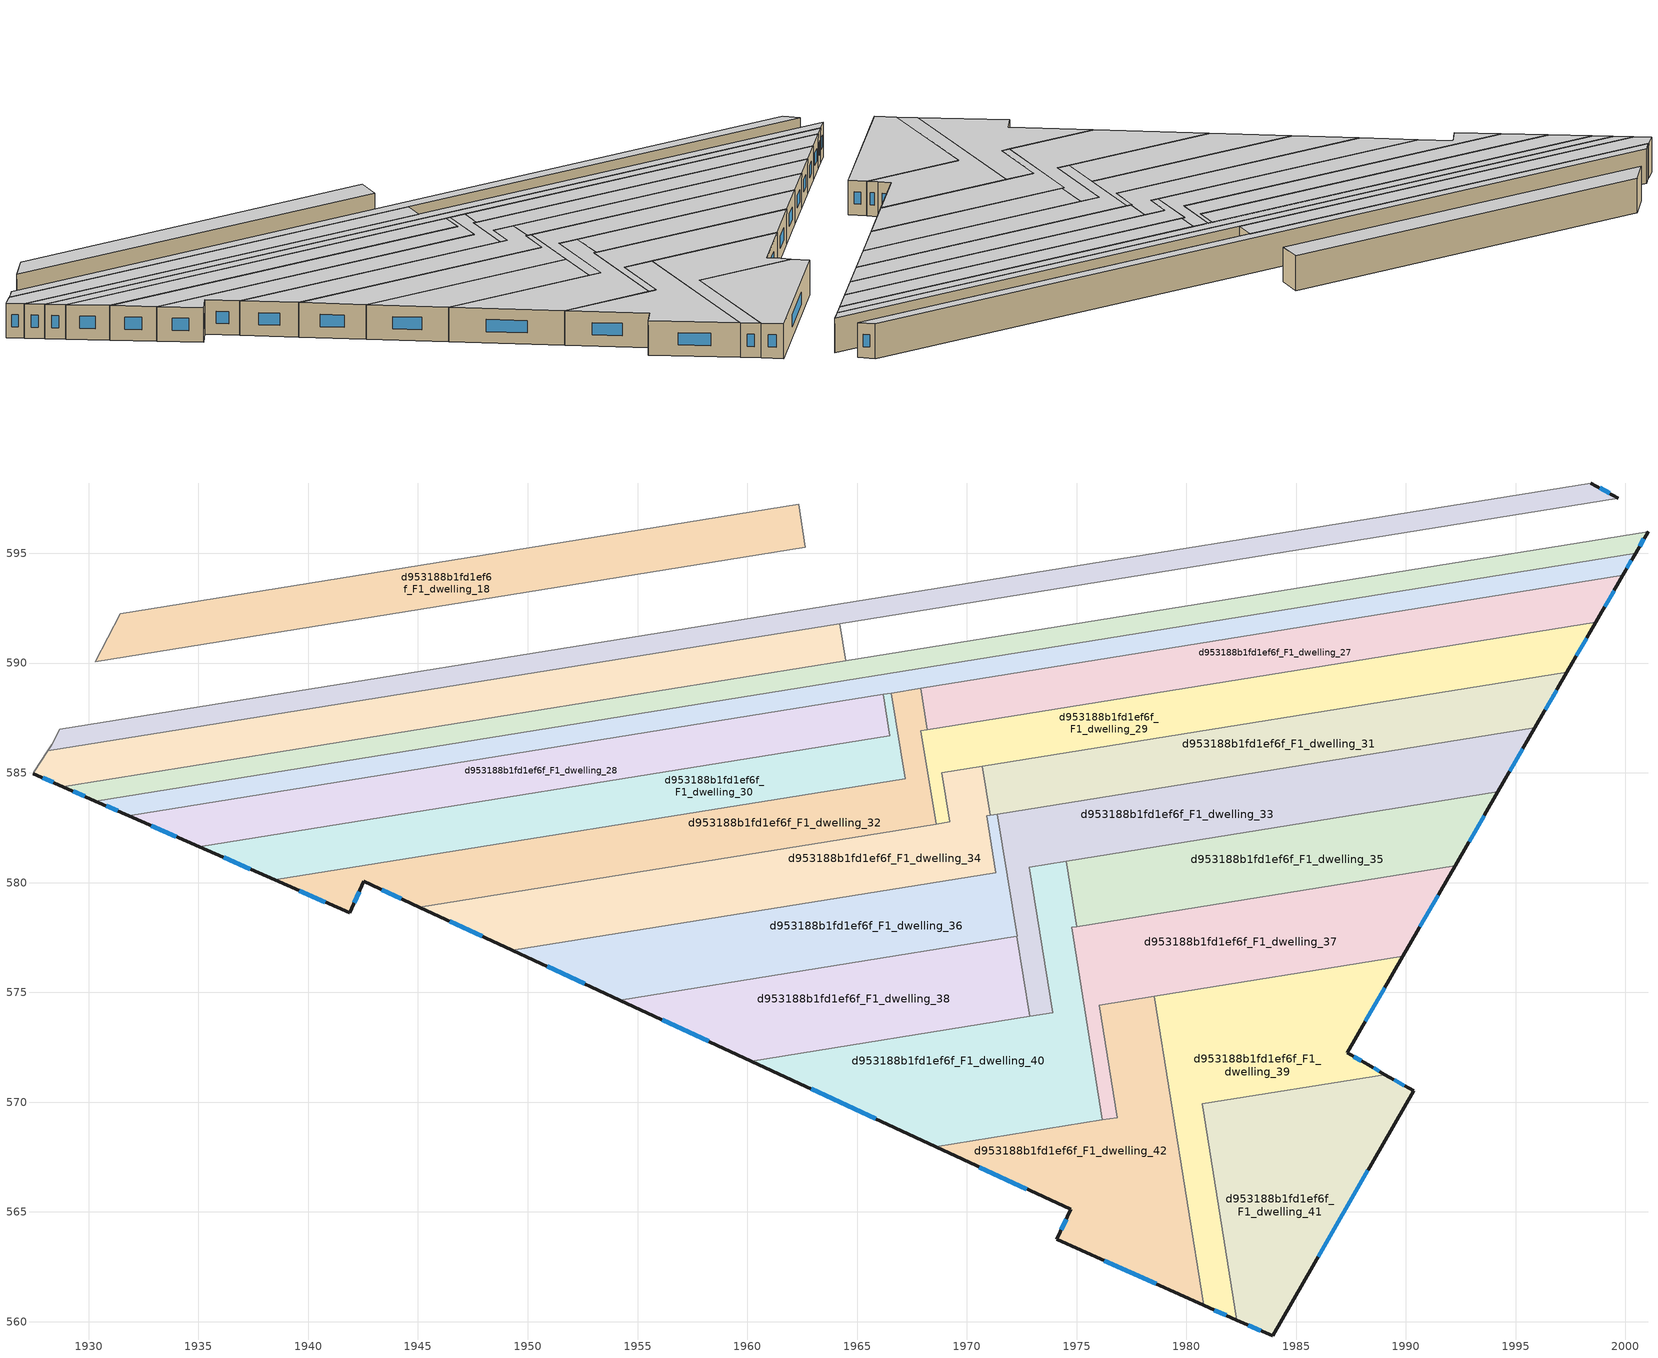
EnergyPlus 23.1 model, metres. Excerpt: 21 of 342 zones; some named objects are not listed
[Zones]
d953188b1fd1ef6f_F1_dwelling_18
 floor to d953188b1fd1ef6f_F0_dwelling_18 (EU_floor_Construction): 1962.34,597.22 1962.65,595.27 1930.3,590.07 1931.44,592.26 z3
 wall adiabatic (EU_wall_Construction): 1931.44,592.26 1930.3,590.07 z3:6
 wall to d953188b1fd1ef6f_F1_dwelling_17 (EU_wall_Construction): 1962.65,595.27 1962.34,597.22 z3:6
 wall to d953188b1fd1ef6f_F1_dwelling_16 (EU_wall_Construction): 1962.34,597.22 1931.44,592.26 z3:6
 wall to d953188b1fd1ef6f_F1_dwelling_19 (EU_wall_Construction): 1930.3,590.07 1962.65,595.27 z3:6
 ceiling to d953188b1fd1ef6f_F2_dwelling_18 (EU_floor_Construction): 1962.65,595.27 1962.34,597.22 1931.44,592.26 1930.3,590.07 z6
d953188b1fd1ef6f_F1_dwelling_22
 floor to d953188b1fd1ef6f_F0_dwelling_22 (EU_floor_Construction): 1999.68,597.5 1928.14,586 1928.32,586.27 1928.69,586.99 1998.43,598.2 z3
 wall outside (EU_wall_Construction): 1999.68,597.5 1998.43,598.2 z3:6
 wall adiabatic (EU_wall_Construction): 1928.69,586.99 1928.32,586.27 1928.14,586 z3:6
 wall to d953188b1fd1ef6f_F1_dwelling_21 (EU_wall_Construction): 1998.43,598.2 1928.69,586.99 z3:6
 wall to d953188b1fd1ef6f_F1_dwelling_24 (EU_wall_Construction): 1928.14,586 1964.21,591.8 z3:6
 wall to d953188b1fd1ef6f_F1_dwelling_23 (EU_wall_Construction): 1964.21,591.8 1999.68,597.5 z3:6
 window (EU_Window_Construction): 1999.27,597.73 1998.83,597.98 z3.97:5.03
 ceiling to d953188b1fd1ef6f_F2_dwelling_22 (EU_floor_Construction): 1999.68,597.5 1998.43,598.2 1928.69,586.99 1928.32,586.27 1928.14,586 z6
d953188b1fd1ef6f_F1_dwelling_24
 floor to d953188b1fd1ef6f_F0_dwelling_24 (EU_floor_Construction): 1964.21,591.8 1964.48,590.1 1928.81,584.37 1927.47,584.96 1927.51,585.03 1928.14,586 z3
 wall outside (EU_wall_Construction): 1927.47,584.96 1928.81,584.37 z3:6
 wall adiabatic (EU_wall_Construction): 1928.14,586 1927.51,585.03 1927.47,584.96 z3:6
 wall to d953188b1fd1ef6f_F1_dwelling_23 (EU_wall_Construction): 1964.48,590.1 1964.21,591.8 z3:6
 wall to d953188b1fd1ef6f_F1_dwelling_25 (EU_wall_Construction): 1928.81,584.37 1964.48,590.1 z3:6
 window (EU_Window_Construction): 1927.9,584.77 1928.38,584.56 z3.97:5.03
 ceiling to d953188b1fd1ef6f_F2_dwelling_24 (EU_floor_Construction): 1964.48,590.1 1964.21,591.8 1928.14,586 1927.51,585.03 1927.47,584.96 1928.81,584.37 z6
d953188b1fd1ef6f_F1_dwelling_25
 floor to d953188b1fd1ef6f_F0_dwelling_25 (EU_floor_Construction): 2001.03,595.98 2000.46,595 1930.3,583.72 1928.81,584.37 z3
 wall outside (EU_wall_Construction): 2000.46,595 2001.03,595.98 / 1928.81,584.37 1930.3,583.72 z3:6
 wall to d953188b1fd1ef6f_F1_dwelling_26 (EU_wall_Construction): 1930.3,583.72 2000.46,595 z3:6
 wall to d953188b1fd1ef6f_F1_dwelling_23 (EU_wall_Construction): 2001.03,595.98 1964.48,590.1 z3:6
 window (EU_Window_Construction): 2000.64,595.32 2000.84,595.66 / 1929.29,584.16 1929.82,583.93 z3.97:5.03
 ceiling to d953188b1fd1ef6f_F2_dwelling_25 (EU_floor_Construction): 2000.46,595 2001.03,595.98 1928.81,584.37 1930.3,583.72 z6
d953188b1fd1ef6f_F1_dwelling_26
 floor to d953188b1fd1ef6f_F0_dwelling_26 (EU_floor_Construction): 2000.46,595 1999.88,593.99 1931.82,583.05 1930.3,583.72 z3
 wall outside (EU_wall_Construction): 1999.88,593.99 2000.46,595 / 1930.3,583.72 1931.82,583.05 z3:6
 wall to d953188b1fd1ef6f_F1_dwelling_28 (EU_wall_Construction): 1931.82,583.05 1966.19,588.57 z3:6
 wall to d953188b1fd1ef6f_F1_dwelling_27 (EU_wall_Construction): 1967.9,588.85 1999.88,593.99 z3:6
 wall to d953188b1fd1ef6f_F1_dwelling_30 (EU_wall_Construction): 1966.19,588.57 1966.56,588.63 z3:6
 wall to d953188b1fd1ef6f_F1_dwelling_32 (EU_wall_Construction): 1966.56,588.63 1967.89,588.85 z3:6
 window (EU_Window_Construction): 2000.06,594.32 2000.27,594.67 / 1930.79,583.5 1931.33,583.26 z3.97:5.03
 ceiling to d953188b1fd1ef6f_F2_dwelling_26 (EU_floor_Construction): 1999.88,593.99 2000.46,595 1930.3,583.72 1931.82,583.05 z6
d953188b1fd1ef6f_F1_dwelling_27
 floor to d953188b1fd1ef6f_F0_dwelling_27 (EU_floor_Construction): 1999.88,593.99 1998.65,591.87 1968.2,586.97 1967.9,588.85 z3
 wall outside (EU_wall_Construction): 1998.65,591.87 1999.88,593.99 z3:6
 wall to d953188b1fd1ef6f_F1_dwelling_32 (EU_wall_Construction): 1967.9,588.85 1968.2,586.97 z3:6
 wall to d953188b1fd1ef6f_F1_dwelling_29 (EU_wall_Construction): 1968.2,586.97 1998.65,591.87 z3:6
 window (EU_Window_Construction): 1999.05,592.56 1999.48,593.3 z3.97:5.03
 ceiling to d953188b1fd1ef6f_F2_dwelling_27 (EU_floor_Construction): 1998.65,591.87 1999.88,593.99 1967.9,588.85 1968.2,586.97 z6
d953188b1fd1ef6f_F1_dwelling_28
 floor to d953188b1fd1ef6f_F0_dwelling_28 (EU_floor_Construction): 1966.19,588.57 1966.5,586.7 1935.03,581.64 1931.82,583.05 z3
 wall outside (EU_wall_Construction): 1931.82,583.05 1935.03,581.64 z3:6
 wall to d953188b1fd1ef6f_F1_dwelling_30 (EU_wall_Construction): 1935.03,581.64 1966.5,586.7 1966.19,588.57 z3:6
 window (EU_Window_Construction): 1932.86,582.59 1933.99,582.09 z3.97:5.03
 ceiling to d953188b1fd1ef6f_F2_dwelling_28 (EU_floor_Construction): 1966.5,586.7 1966.19,588.57 1931.82,583.05 1935.03,581.64 z6
d953188b1fd1ef6f_F1_dwelling_29
 floor to d953188b1fd1ef6f_F0_dwelling_29 (EU_floor_Construction): 1998.65,591.87 1997.33,589.59 1968.87,585.01 1969.23,582.77 1968.6,582.67 1967.91,586.93 z3
 wall outside (EU_wall_Construction): 1997.33,589.59 1998.65,591.87 z3:6
 wall to d953188b1fd1ef6f_F1_dwelling_34 (EU_wall_Construction): 1968.6,582.67 1969.23,582.77 1968.87,585.01 1970.7,585.31 z3:6
 wall to d953188b1fd1ef6f_F1_dwelling_32 (EU_wall_Construction): 1968.2,586.97 1967.91,586.93 1968.6,582.67 z3:6
 wall to d953188b1fd1ef6f_F1_dwelling_31 (EU_wall_Construction): 1970.7,585.31 1997.33,589.59 z3:6
 window (EU_Window_Construction): 1997.76,590.33 1998.22,591.13 z3.97:5.03
 ceiling to d953188b1fd1ef6f_F2_dwelling_29 (EU_floor_Construction): 1997.33,589.59 1998.65,591.87 1967.91,586.93 1968.6,582.67 1969.23,582.77 1968.87,585.01 z6
d953188b1fd1ef6f_F1_dwelling_30
 floor to d953188b1fd1ef6f_F0_dwelling_30 (EU_floor_Construction): 1966.56,588.63 1967.19,584.74 1938.47,580.12 1935.03,581.64 1966.5,586.7 1966.19,588.57 z3
 wall outside (EU_wall_Construction): 1935.03,581.64 1938.47,580.12 z3:6
 wall to d953188b1fd1ef6f_F1_dwelling_32 (EU_wall_Construction): 1938.47,580.12 1967.19,584.74 1966.56,588.63 z3:6
 window (EU_Window_Construction): 1936.15,581.15 1937.36,580.61 z3.97:5.03
 ceiling to d953188b1fd1ef6f_F2_dwelling_30 (EU_floor_Construction): 1967.19,584.74 1966.56,588.63 1966.19,588.57 1966.5,586.7 1935.03,581.64 1938.47,580.12 z6
d953188b1fd1ef6f_F1_dwelling_31
 floor to d953188b1fd1ef6f_F0_dwelling_31 (EU_floor_Construction): 1997.33,589.59 1995.87,587.05 1971.06,583.07 1970.7,585.31 z3
 wall outside (EU_wall_Construction): 1995.87,587.05 1997.33,589.59 z3:6
 wall to d953188b1fd1ef6f_F1_dwelling_34 (EU_wall_Construction): 1970.7,585.31 1971.06,583.07 z3:6
 wall to d953188b1fd1ef6f_F1_dwelling_33 (EU_wall_Construction): 1971.4,583.12 1995.87,587.05 z3:6
 wall to d953188b1fd1ef6f_F1_dwelling_36 (EU_wall_Construction): 1971.06,583.07 1971.4,583.12 z3:6
 window (EU_Window_Construction): 1996.35,587.88 1996.86,588.77 z3.97:5.03
 ceiling to d953188b1fd1ef6f_F2_dwelling_31 (EU_floor_Construction): 1995.87,587.05 1997.33,589.59 1970.7,585.31 1971.06,583.07 z6
d953188b1fd1ef6f_F1_dwelling_32
 floor to d953188b1fd1ef6f_F0_dwelling_32 (EU_floor_Construction): 1967.9,588.85 1968.2,586.97 1967.91,586.93 1968.6,582.67 1945.07,578.88 1942.54,580.06 1941.9,578.62 1938.47,580.12 1967.19,584.74 1966.56,588.63 z3
 wall outside (EU_wall_Construction): 1938.47,580.12 1941.9,578.62 1942.54,580.06 1945.07,578.88 z3:6
 wall to d953188b1fd1ef6f_F1_dwelling_34 (EU_wall_Construction): 1945.07,578.88 1968.6,582.67 z3:6
 window (EU_Window_Construction): 1943.36,579.68 1944.25,579.27 / 1942.1,579.09 1942.33,579.59 / 1939.58,579.64 1940.79,579.11 z3.97:5.03
 ceiling to d953188b1fd1ef6f_F2_dwelling_32 (EU_floor_Construction): 1968.6,582.67 1967.91,586.93 1968.2,586.97 1967.9,588.85 1966.56,588.63 1967.19,584.74 1938.47,580.12 1941.9,578.62 1942.54,580.06 1945.07,578.88 z6
d953188b1fd1ef6f_F1_dwelling_33
 floor to d953188b1fd1ef6f_F0_dwelling_33 (EU_floor_Construction): 1995.87,587.05 1994.19,584.14 1972.85,580.71 1973.92,574.08 1972.86,573.91 1972.28,577.56 1972.29,577.56 1971.4,583.12 z3
 wall outside (EU_wall_Construction): 1994.19,584.14 1995.87,587.05 z3:6
 wall to d953188b1fd1ef6f_F1_dwelling_38 (EU_wall_Construction): 1972.28,577.56 1972.86,573.91 z3:6
 wall to d953188b1fd1ef6f_F1_dwelling_36 (EU_wall_Construction): 1971.4,583.12 1972.29,577.56 1972.28,577.56 z3:6
 wall to d953188b1fd1ef6f_F1_dwelling_40 (EU_wall_Construction): 1972.86,573.91 1973.92,574.08 1972.85,580.71 1974.53,580.97 z3:6
 wall to d953188b1fd1ef6f_F1_dwelling_35 (EU_wall_Construction): 1974.53,580.98 1994.19,584.14 z3:6
 window (EU_Window_Construction): 1994.73,585.08 1995.33,586.11 z3.97:5.03
 ceiling to d953188b1fd1ef6f_F2_dwelling_33 (EU_floor_Construction): 1994.19,584.14 1995.87,587.05 1971.4,583.12 1972.29,577.56 1972.28,577.56 1972.86,573.91 1973.92,574.08 1972.85,580.71 z6
d953188b1fd1ef6f_F1_dwelling_34
 floor to d953188b1fd1ef6f_F0_dwelling_34 (EU_floor_Construction): 1970.7,585.31 1971.06,583.07 1970.9,583.04 1971.31,580.46 1949.3,576.92 1945.07,578.88 1969.23,582.77 1968.87,585.01 z3
 wall outside (EU_wall_Construction): 1945.07,578.88 1949.3,576.92 z3:6
 wall to d953188b1fd1ef6f_F1_dwelling_36 (EU_wall_Construction): 1949.3,576.92 1971.31,580.46 1970.9,583.04 1971.06,583.07 z3:6
 window (EU_Window_Construction): 1946.44,578.25 1947.93,577.56 z3.97:5.03
 ceiling to d953188b1fd1ef6f_F2_dwelling_34 (EU_floor_Construction): 1971.31,580.46 1970.9,583.04 1971.06,583.07 1970.7,585.31 1968.87,585.01 1969.23,582.77 1945.07,578.88 1949.3,576.92 z6
d953188b1fd1ef6f_F1_dwelling_35
 floor to d953188b1fd1ef6f_F0_dwelling_35 (EU_floor_Construction): 1994.19,584.14 1992.24,580.77 1975.01,578 1974.53,580.97 z3
 wall outside (EU_wall_Construction): 1992.24,580.77 1994.19,584.14 z3:6
 wall to d953188b1fd1ef6f_F1_dwelling_40 (EU_wall_Construction): 1974.53,580.97 1975.01,578 z3:6
 wall to d953188b1fd1ef6f_F1_dwelling_37 (EU_wall_Construction): 1975.01,578 1992.24,580.77 z3:6
 window (EU_Window_Construction): 1992.87,581.86 1993.56,583.04 z3.97:5.03
 ceiling to d953188b1fd1ef6f_F2_dwelling_35 (EU_floor_Construction): 1992.24,580.77 1994.19,584.14 1974.53,580.97 1975.01,578 z6
d953188b1fd1ef6f_F1_dwelling_36
 floor to d953188b1fd1ef6f_F0_dwelling_36 (EU_floor_Construction): 1971.4,583.12 1972.29,577.56 1954.19,574.65 1949.3,576.92 1971.31,580.46 1970.9,583.04 z3
 wall outside (EU_wall_Construction): 1949.3,576.92 1954.19,574.65 z3:6
 wall to d953188b1fd1ef6f_F1_dwelling_38 (EU_wall_Construction): 1954.19,574.65 1972.28,577.56 z3:6
 window (EU_Window_Construction): 1950.89,576.18 1952.61,575.38 z3.97:5.03
 ceiling to d953188b1fd1ef6f_F2_dwelling_36 (EU_floor_Construction): 1972.29,577.56 1971.4,583.12 1970.9,583.04 1971.31,580.46 1949.3,576.92 1954.19,574.65 z6
d953188b1fd1ef6f_F1_dwelling_37
 floor to d953188b1fd1ef6f_F0_dwelling_37 (EU_floor_Construction): 1992.24,580.77 1989.86,576.64 1976.03,574.42 1976.85,569.3 1976.18,569.19 1974.77,577.96 z3
 wall outside (EU_wall_Construction): 1989.86,576.64 1992.24,580.77 z3:6
 wall to d953188b1fd1ef6f_F1_dwelling_42 (EU_wall_Construction): 1976.18,569.19 1976.85,569.3 1976.03,574.42 1978.53,574.82 z3:6
 wall to d953188b1fd1ef6f_F1_dwelling_40 (EU_wall_Construction): 1975.01,578 1974.77,577.96 1976.18,569.19 z3:6
 wall to d953188b1fd1ef6f_F1_dwelling_39 (EU_wall_Construction): 1978.53,574.82 1989.86,576.64 z3:6
 window (EU_Window_Construction): 1990.63,577.98 1991.47,579.43 z3.97:5.03
 ceiling to d953188b1fd1ef6f_F2_dwelling_37 (EU_floor_Construction): 1989.86,576.64 1992.24,580.77 1974.77,577.96 1976.18,569.19 1976.85,569.3 1976.03,574.42 z6
d953188b1fd1ef6f_F1_dwelling_38
 floor to d953188b1fd1ef6f_F0_dwelling_38 (EU_floor_Construction): 1972.28,577.56 1972.86,573.91 1960.18,571.87 1954.19,574.65 z3
 wall outside (EU_wall_Construction): 1954.19,574.65 1960.18,571.87 z3:6
 wall to d953188b1fd1ef6f_F1_dwelling_40 (EU_wall_Construction): 1960.18,571.87 1972.86,573.91 z3:6
 window (EU_Window_Construction): 1956.13,573.75 1958.24,572.77 z3.97:5.03
 ceiling to d953188b1fd1ef6f_F2_dwelling_38 (EU_floor_Construction): 1972.86,573.91 1972.28,577.56 1954.19,574.65 1960.18,571.87 z6
d953188b1fd1ef6f_F1_dwelling_39
 floor to d953188b1fd1ef6f_F0_dwelling_39 (EU_floor_Construction): 1989.86,576.64 1987.32,572.25 1988.28,571.7 1989.04,571.26 1980.71,569.92 1982.3,560.08 1980.79,560.75 1978.53,574.82 z3
 wall outside (EU_wall_Construction): 1989.04,571.26 1988.28,571.7 1987.32,572.25 1989.86,576.64 / 1980.79,560.75 1982.3,560.08 z3:6
 wall to d953188b1fd1ef6f_F1_dwelling_41 (EU_wall_Construction): 1982.3,560.08 1980.71,569.92 1989.04,571.26 z3:6
 wall to d953188b1fd1ef6f_F1_dwelling_42 (EU_wall_Construction): 1978.53,574.82 1980.79,560.75 z3:6
 window (EU_Window_Construction): 1987.97,571.88 1987.63,572.07 / 1988.79,571.4 1988.52,571.56 / 1981.28,560.53 1981.81,560.3 / 1988.15,573.67 1989.04,575.22 z3.97:5.03
 ceiling to d953188b1fd1ef6f_F2_dwelling_39 (EU_floor_Construction): 1982.3,560.08 1980.71,569.92 1989.04,571.26 1988.28,571.7 1987.32,572.25 1989.86,576.64 1978.53,574.82 1980.79,560.75 z6
d953188b1fd1ef6f_F1_dwelling_40
 floor to d953188b1fd1ef6f_F0_dwelling_40 (EU_floor_Construction): 1974.53,580.97 1975.01,578 1974.77,577.96 1976.18,569.19 1968.58,567.97 1960.18,571.87 1973.92,574.08 1972.85,580.71 z3
 wall outside (EU_wall_Construction): 1960.18,571.87 1968.58,567.97 z3:6
 wall to d953188b1fd1ef6f_F1_dwelling_42 (EU_wall_Construction): 1968.58,567.97 1976.18,569.19 z3:6
 window (EU_Window_Construction): 1962.9,570.61 1965.86,569.23 z3.97:5.03
 ceiling to d953188b1fd1ef6f_F2_dwelling_40 (EU_floor_Construction): 1976.18,569.19 1974.77,577.96 1975.01,578 1974.53,580.97 1972.85,580.71 1973.92,574.08 1960.18,571.87 1968.58,567.97 z6
d953188b1fd1ef6f_F1_dwelling_41
 floor to d953188b1fd1ef6f_F0_dwelling_41 (EU_floor_Construction): 1990.35,570.51 1983.92,559.35 1982.3,560.08 1980.71,569.92 1989.04,571.26 z3
 wall outside (EU_wall_Construction): 1982.3,560.08 1983.92,559.35 1990.35,570.51 1989.04,571.26 z3:6
 window (EU_Window_Construction): 1989.93,570.75 1989.47,571.02 / 1986.01,562.97 1988.27,566.89 / 1982.82,559.84 1983.4,559.59 z3.97:5.03
 ceiling to d953188b1fd1ef6f_F2_dwelling_41 (EU_floor_Construction): 1983.92,559.35 1990.35,570.51 1989.04,571.26 1980.71,569.92 1982.3,560.08 z6
d953188b1fd1ef6f_F1_dwelling_42
 floor to d953188b1fd1ef6f_F0_dwelling_42 (EU_floor_Construction): 1978.53,574.82 1980.79,560.75 1974.08,563.75 1974.72,565.12 1968.58,567.97 1976.85,569.3 1976.03,574.42 z3
 wall outside (EU_wall_Construction): 1968.58,567.97 1974.72,565.12 1974.08,563.75 1980.79,560.75 z3:6
 window (EU_Window_Construction): 1976.26,562.78 1978.62,561.72 / 1974.52,564.68 1974.29,564.19 / 1970.57,567.05 1972.73,566.04 z3.97:5.03
 ceiling to d953188b1fd1ef6f_F2_dwelling_42 (EU_floor_Construction): 1980.79,560.75 1978.53,574.82 1976.03,574.42 1976.85,569.3 1968.58,567.97 1974.72,565.12 1974.08,563.75 z6
[Building]
EU S2 Campaign: North Axis=0; Terrain=City; Solar Distribution=FullExterior
[Site:Location]
Bologna: Latitude=44.5; Longitude=11.25; Time Zone=1; Elevation=37
[SizingPeriod:WeatherFileDays]
AnnualSizingPeriod: Begin Month=1; Begin Day of Month=1; End Month=12; End Day of Month=31; Day of Week for Start Day=Monday; Use Weather File Daylight Saving Period=No; Use Weather File Rain and Snow Indicators=No
[MATERIAL]
EU_InternalMass_Material: Roughness=MediumRough; Thickness=0.1; Conductivity=1; Density=1800; Specific Heat=900; Thermal Absorptance=0.9; Solar Absorptance=0.7; Visible Absorptance=0.7
[MATERIAL:NOMASS] Roughness=MediumRough; Thermal Absorptance=0.9; Solar Absorptance=0.7; Visible Absorptance=0.7
Name | Thermal Resistance
EU_wall_NoMass | 0.779417
EU_floor_NoMass | 0.588222
[WINDOWMATERIAL:SIMPLEGLAZINGSYSTEM]
EU_Window_SimpleGlazing: UFactor=5.16242; Solar Heat Gain Coefficient=0.85; Visible Transmittance=0.85
[CONSTRUCTION]
EU_wall_Construction: EU_wall_NoMass
EU_floor_Construction: EU_floor_NoMass
EU_Window_Construction: EU_Window_SimpleGlazing
EU_InternalMass_Construction: EU_InternalMass_Material
[ZONE] Type=1; Multiplier=1; Ceiling Height=autocalculate; Floor Area=autocalculate; Part of Total Floor Area=Yes
Name | Volume
d953188b1fd1ef6f_F1_dwelling_18 | 190.058
d953188b1fd1ef6f_F1_dwelling_22 | 189.95
d953188b1fd1ef6f_F1_dwelling_24 | 190.032
d953188b1fd1ef6f_F1_dwelling_25 | 190.102
d953188b1fd1ef6f_F1_dwelling_26 | 189.888
d953188b1fd1ef6f_F1_dwelling_27 | 180.168
d953188b1fd1ef6f_F1_dwelling_28; d953188b1fd1ef6f_F1_dwelling_41 | 190.01
d953188b1fd1ef6f_F1_dwelling_29 | 190.067
d953188b1fd1ef6f_F1_dwelling_30 | 189.997
d953188b1fd1ef6f_F1_dwelling_31 | 177.396
d953188b1fd1ef6f_F1_dwelling_32 | 199.835
d953188b1fd1ef6f_F1_dwelling_33 | 207.437
d953188b1fd1ef6f_F1_dwelling_34 | 202.67
d953188b1fd1ef6f_F1_dwelling_35 | 169.047
d953188b1fd1ef6f_F1_dwelling_36 | 190.012
d953188b1fd1ef6f_F1_dwelling_37 | 190.025
d953188b1fd1ef6f_F1_dwelling_38 | 172.611
d953188b1fd1ef6f_F1_dwelling_39 | 190.016
d953188b1fd1ef6f_F1_dwelling_40 | 210.973
d953188b1fd1ef6f_F1_dwelling_42 | 190.021
[INTERNALMASS] Construction=EU_InternalMass_Construction
Name | Zone or ZoneList | Surface Area
d953188b1fd1ef6f_F1_dwelling_18_EU_InternalMass | d953188b1fd1ef6f_F1_dwelling_18 | 63.3528
d953188b1fd1ef6f_F1_dwelling_22_EU_InternalMass | d953188b1fd1ef6f_F1_dwelling_22 | 63.3168
d953188b1fd1ef6f_F1_dwelling_24_EU_InternalMass | d953188b1fd1ef6f_F1_dwelling_24 | 63.3438
d953188b1fd1ef6f_F1_dwelling_25_EU_InternalMass | d953188b1fd1ef6f_F1_dwelling_25 | 63.3671
d953188b1fd1ef6f_F1_dwelling_26_EU_InternalMass | d953188b1fd1ef6f_F1_dwelling_26 | 63.2961
d953188b1fd1ef6f_F1_dwelling_27_EU_InternalMass | d953188b1fd1ef6f_F1_dwelling_27 | 60.0608
d953188b1fd1ef6f_F1_dwelling_28_EU_InternalMass | d953188b1fd1ef6f_F1_dwelling_28 | 63.3375
d953188b1fd1ef6f_F1_dwelling_29_EU_InternalMass | d953188b1fd1ef6f_F1_dwelling_29 | 63.3563
d953188b1fd1ef6f_F1_dwelling_30_EU_InternalMass | d953188b1fd1ef6f_F1_dwelling_30 | 63.3334
d953188b1fd1ef6f_F1_dwelling_31_EU_InternalMass | d953188b1fd1ef6f_F1_dwelling_31 | 59.13
d953188b1fd1ef6f_F1_dwelling_32_EU_InternalMass | d953188b1fd1ef6f_F1_dwelling_32 | 66.606
d953188b1fd1ef6f_F1_dwelling_33_EU_InternalMass | d953188b1fd1ef6f_F1_dwelling_33 | 69.143
d953188b1fd1ef6f_F1_dwelling_34_EU_InternalMass | d953188b1fd1ef6f_F1_dwelling_34 | 67.5635
d953188b1fd1ef6f_F1_dwelling_35_EU_InternalMass | d953188b1fd1ef6f_F1_dwelling_35 | 56.3547
d953188b1fd1ef6f_F1_dwelling_36_EU_InternalMass | d953188b1fd1ef6f_F1_dwelling_36 | 63.3456
d953188b1fd1ef6f_F1_dwelling_37_EU_InternalMass | d953188b1fd1ef6f_F1_dwelling_37 | 63.3416
d953188b1fd1ef6f_F1_dwelling_38_EU_InternalMass | d953188b1fd1ef6f_F1_dwelling_38 | 57.536
d953188b1fd1ef6f_F1_dwelling_39_EU_InternalMass | d953188b1fd1ef6f_F1_dwelling_39 | 63.3382
d953188b1fd1ef6f_F1_dwelling_40_EU_InternalMass | d953188b1fd1ef6f_F1_dwelling_40 | 70.3206
d953188b1fd1ef6f_F1_dwelling_41_EU_InternalMass | d953188b1fd1ef6f_F1_dwelling_41 | 63.3368
d953188b1fd1ef6f_F1_dwelling_42_EU_InternalMass | d953188b1fd1ef6f_F1_dwelling_42 | 63.3403
[OTHEREQUIPMENT] Fuel Type=Electricity; Design Level Calculation Method=Watts/Area; Power per Zone Floor Area=1; Fraction Latent=0; Fraction Radiant=0; Fraction Lost=0; Carbon Dioxide Generation Rate=0; EndUse Subcategory=EU_Step8_InternalGains
Name | Zone or ZoneList or Space or SpaceList | Schedule
EU_Step8_InternalGain_d953188b1fd1ef6f_F1_dwelling_18_f000 | d953188b1fd1ef6f_F1_dwelling_18 | EU_Step8_GainSchedule_d953188b1fd1ef6f_F1_dwelling_18_f000
EU_Step8_InternalGain_d953188b1fd1ef6f_F1_dwelling_22_f000 | d953188b1fd1ef6f_F1_dwelling_22 | EU_Step8_GainSchedule_d953188b1fd1ef6f_F1_dwelling_22_f000
EU_Step8_InternalGain_d953188b1fd1ef6f_F1_dwelling_24_f000 | d953188b1fd1ef6f_F1_dwelling_24 | EU_Step8_GainSchedule_d953188b1fd1ef6f_F1_dwelling_24_f000
EU_Step8_InternalGain_d953188b1fd1ef6f_F1_dwelling_25_f000 | d953188b1fd1ef6f_F1_dwelling_25 | EU_Step8_GainSchedule_d953188b1fd1ef6f_F1_dwelling_25_f000
EU_Step8_InternalGain_d953188b1fd1ef6f_F1_dwelling_26_f000 | d953188b1fd1ef6f_F1_dwelling_26 | EU_Step8_GainSchedule_d953188b1fd1ef6f_F1_dwelling_26_f000
EU_Step8_InternalGain_d953188b1fd1ef6f_F1_dwelling_27_f000 | d953188b1fd1ef6f_F1_dwelling_27 | EU_Step8_GainSchedule_d953188b1fd1ef6f_F1_dwelling_27_f000
EU_Step8_InternalGain_d953188b1fd1ef6f_F1_dwelling_28_f000 | d953188b1fd1ef6f_F1_dwelling_28 | EU_Step8_GainSchedule_d953188b1fd1ef6f_F1_dwelling_28_f000
EU_Step8_InternalGain_d953188b1fd1ef6f_F1_dwelling_29_f000 | d953188b1fd1ef6f_F1_dwelling_29 | EU_Step8_GainSchedule_d953188b1fd1ef6f_F1_dwelling_29_f000
EU_Step8_InternalGain_d953188b1fd1ef6f_F1_dwelling_30_f000 | d953188b1fd1ef6f_F1_dwelling_30 | EU_Step8_GainSchedule_d953188b1fd1ef6f_F1_dwelling_30_f000
EU_Step8_InternalGain_d953188b1fd1ef6f_F1_dwelling_31_f000 | d953188b1fd1ef6f_F1_dwelling_31 | EU_Step8_GainSchedule_d953188b1fd1ef6f_F1_dwelling_31_f000
EU_Step8_InternalGain_d953188b1fd1ef6f_F1_dwelling_32_f000 | d953188b1fd1ef6f_F1_dwelling_32 | EU_Step8_GainSchedule_d953188b1fd1ef6f_F1_dwelling_32_f000
EU_Step8_InternalGain_d953188b1fd1ef6f_F1_dwelling_33_f000 | d953188b1fd1ef6f_F1_dwelling_33 | EU_Step8_GainSchedule_d953188b1fd1ef6f_F1_dwelling_33_f000
EU_Step8_InternalGain_d953188b1fd1ef6f_F1_dwelling_34_f000 | d953188b1fd1ef6f_F1_dwelling_34 | EU_Step8_GainSchedule_d953188b1fd1ef6f_F1_dwelling_34_f000
EU_Step8_InternalGain_d953188b1fd1ef6f_F1_dwelling_35_f000 | d953188b1fd1ef6f_F1_dwelling_35 | EU_Step8_GainSchedule_d953188b1fd1ef6f_F1_dwelling_35_f000
EU_Step8_InternalGain_d953188b1fd1ef6f_F1_dwelling_36_f000 | d953188b1fd1ef6f_F1_dwelling_36 | EU_Step8_GainSchedule_d953188b1fd1ef6f_F1_dwelling_36_f000
EU_Step8_InternalGain_d953188b1fd1ef6f_F1_dwelling_37_f000 | d953188b1fd1ef6f_F1_dwelling_37 | EU_Step8_GainSchedule_d953188b1fd1ef6f_F1_dwelling_37_f000
EU_Step8_InternalGain_d953188b1fd1ef6f_F1_dwelling_38_f000 | d953188b1fd1ef6f_F1_dwelling_38 | EU_Step8_GainSchedule_d953188b1fd1ef6f_F1_dwelling_38_f000
EU_Step8_InternalGain_d953188b1fd1ef6f_F1_dwelling_39_f000 | d953188b1fd1ef6f_F1_dwelling_39 | EU_Step8_GainSchedule_d953188b1fd1ef6f_F1_dwelling_39_f000
EU_Step8_InternalGain_d953188b1fd1ef6f_F1_dwelling_40_f000 | d953188b1fd1ef6f_F1_dwelling_40 | EU_Step8_GainSchedule_d953188b1fd1ef6f_F1_dwelling_40_f000
EU_Step8_InternalGain_d953188b1fd1ef6f_F1_dwelling_41_f000 | d953188b1fd1ef6f_F1_dwelling_41 | EU_Step8_GainSchedule_d953188b1fd1ef6f_F1_dwelling_41_f000
EU_Step8_InternalGain_d953188b1fd1ef6f_F1_dwelling_42_f000 | d953188b1fd1ef6f_F1_dwelling_42 | EU_Step8_GainSchedule_d953188b1fd1ef6f_F1_dwelling_42_f000
[ZONEVENTILATION:DESIGNFLOWRATE] Schedule=EU_AlwaysOn; Design Flow Rate Calculation Method=AirChanges/Hour; Air Changes per Hour=0.712058; Ventilation Type=Natural; Fan Pressure Rise=0; Fan Total Efficiency=1; Constant Term Coefficient=1; Temperature Term Coefficient=0; Velocity Term Coefficient=0; Velocity Squared Term Coefficient=0; Minimum Indoor Temperature=-100; Maximum Indoor Temperature=100; Delta Temperature=-100; Minimum Outdoor Temperature=-100; Maximum Outdoor Temperature=100; Maximum Wind Speed=40
Name | Zone or ZoneList or Space or SpaceList
EU_ConstantAir_d953188b1fd1ef6f_F1_dwelling_18 | d953188b1fd1ef6f_F1_dwelling_18
EU_ConstantAir_d953188b1fd1ef6f_F1_dwelling_22 | d953188b1fd1ef6f_F1_dwelling_22
EU_ConstantAir_d953188b1fd1ef6f_F1_dwelling_24 | d953188b1fd1ef6f_F1_dwelling_24
EU_ConstantAir_d953188b1fd1ef6f_F1_dwelling_25 | d953188b1fd1ef6f_F1_dwelling_25
EU_ConstantAir_d953188b1fd1ef6f_F1_dwelling_26 | d953188b1fd1ef6f_F1_dwelling_26
EU_ConstantAir_d953188b1fd1ef6f_F1_dwelling_27 | d953188b1fd1ef6f_F1_dwelling_27
EU_ConstantAir_d953188b1fd1ef6f_F1_dwelling_28 | d953188b1fd1ef6f_F1_dwelling_28
EU_ConstantAir_d953188b1fd1ef6f_F1_dwelling_29 | d953188b1fd1ef6f_F1_dwelling_29
EU_ConstantAir_d953188b1fd1ef6f_F1_dwelling_30 | d953188b1fd1ef6f_F1_dwelling_30
EU_ConstantAir_d953188b1fd1ef6f_F1_dwelling_31 | d953188b1fd1ef6f_F1_dwelling_31
EU_ConstantAir_d953188b1fd1ef6f_F1_dwelling_32 | d953188b1fd1ef6f_F1_dwelling_32
EU_ConstantAir_d953188b1fd1ef6f_F1_dwelling_33 | d953188b1fd1ef6f_F1_dwelling_33
EU_ConstantAir_d953188b1fd1ef6f_F1_dwelling_34 | d953188b1fd1ef6f_F1_dwelling_34
EU_ConstantAir_d953188b1fd1ef6f_F1_dwelling_35 | d953188b1fd1ef6f_F1_dwelling_35
EU_ConstantAir_d953188b1fd1ef6f_F1_dwelling_36 | d953188b1fd1ef6f_F1_dwelling_36
EU_ConstantAir_d953188b1fd1ef6f_F1_dwelling_37 | d953188b1fd1ef6f_F1_dwelling_37
EU_ConstantAir_d953188b1fd1ef6f_F1_dwelling_38 | d953188b1fd1ef6f_F1_dwelling_38
EU_ConstantAir_d953188b1fd1ef6f_F1_dwelling_39 | d953188b1fd1ef6f_F1_dwelling_39
EU_ConstantAir_d953188b1fd1ef6f_F1_dwelling_40 | d953188b1fd1ef6f_F1_dwelling_40
EU_ConstantAir_d953188b1fd1ef6f_F1_dwelling_41 | d953188b1fd1ef6f_F1_dwelling_41
EU_ConstantAir_d953188b1fd1ef6f_F1_dwelling_42 | d953188b1fd1ef6f_F1_dwelling_42
[HVACTEMPLATE:ZONE:IDEALLOADSAIRSYSTEM] System Availability Schedule=EU_AlwaysOn; Maximum Heating Supply Air Temperature=50; Minimum Cooling Supply Air Temperature=13; Maximum Heating Supply Air Humidity Ratio=0.0156; Minimum Cooling Supply Air Humidity Ratio=0.0077; Heating Limit=NoLimit; Cooling Limit=NoLimit; Heating Availability Schedule=EU_AlwaysOn; Cooling Availability Schedule=EU_CoolingOff; Dehumidification Control Type=ConstantSensibleHeatRatio; Cooling Sensible Heat Ratio=0.7; Dehumidification Setpoint=60; Humidification Control Type=None; Humidification Setpoint=30; Outdoor Air Method=None; Outdoor Air Flow Rate per Person=0.00944; Outdoor Air Flow Rate per Zone Floor Area=0; Outdoor Air Flow Rate per Zone=0; Demand Controlled Ventilation Type=None; Outdoor Air Economizer Type=NoEconomizer; Heat Recovery Type=None; Sensible Heat Recovery Effectiveness=0.7; Latent Heat Recovery Effectiveness=0.65
Name | Template Thermostat
d953188b1fd1ef6f_F1_dwelling_18 | EU_HeatOnly_d953188b1fd1ef6f_F1_dwelling_18
d953188b1fd1ef6f_F1_dwelling_22 | EU_HeatOnly_d953188b1fd1ef6f_F1_dwelling_22
d953188b1fd1ef6f_F1_dwelling_24 | EU_HeatOnly_d953188b1fd1ef6f_F1_dwelling_24
d953188b1fd1ef6f_F1_dwelling_25 | EU_HeatOnly_d953188b1fd1ef6f_F1_dwelling_25
d953188b1fd1ef6f_F1_dwelling_26 | EU_HeatOnly_d953188b1fd1ef6f_F1_dwelling_26
d953188b1fd1ef6f_F1_dwelling_27 | EU_HeatOnly_d953188b1fd1ef6f_F1_dwelling_27
d953188b1fd1ef6f_F1_dwelling_28 | EU_HeatOnly_d953188b1fd1ef6f_F1_dwelling_28
d953188b1fd1ef6f_F1_dwelling_29 | EU_HeatOnly_d953188b1fd1ef6f_F1_dwelling_29
d953188b1fd1ef6f_F1_dwelling_30 | EU_HeatOnly_d953188b1fd1ef6f_F1_dwelling_30
d953188b1fd1ef6f_F1_dwelling_31 | EU_HeatOnly_d953188b1fd1ef6f_F1_dwelling_31
d953188b1fd1ef6f_F1_dwelling_32 | EU_HeatOnly_d953188b1fd1ef6f_F1_dwelling_32
d953188b1fd1ef6f_F1_dwelling_33 | EU_HeatOnly_d953188b1fd1ef6f_F1_dwelling_33
d953188b1fd1ef6f_F1_dwelling_34 | EU_HeatOnly_d953188b1fd1ef6f_F1_dwelling_34
d953188b1fd1ef6f_F1_dwelling_35 | EU_HeatOnly_d953188b1fd1ef6f_F1_dwelling_35
d953188b1fd1ef6f_F1_dwelling_36 | EU_HeatOnly_d953188b1fd1ef6f_F1_dwelling_36
d953188b1fd1ef6f_F1_dwelling_37 | EU_HeatOnly_d953188b1fd1ef6f_F1_dwelling_37
d953188b1fd1ef6f_F1_dwelling_38 | EU_HeatOnly_d953188b1fd1ef6f_F1_dwelling_38
d953188b1fd1ef6f_F1_dwelling_39 | EU_HeatOnly_d953188b1fd1ef6f_F1_dwelling_39
d953188b1fd1ef6f_F1_dwelling_40 | EU_HeatOnly_d953188b1fd1ef6f_F1_dwelling_40
d953188b1fd1ef6f_F1_dwelling_41 | EU_HeatOnly_d953188b1fd1ef6f_F1_dwelling_41
d953188b1fd1ef6f_F1_dwelling_42 | EU_HeatOnly_d953188b1fd1ef6f_F1_dwelling_42
[SIZING:ZONE] Zone Cooling Design Supply Air Temperature Input Method=SupplyAirTemperature; Zone Cooling Design Supply Air Temperature=13; Zone Heating Design Supply Air Temperature Input Method=SupplyAirTemperature; Zone Heating Design Supply Air Temperature=50; Zone Cooling Design Supply Air Humidity Ratio=0.008; Zone Heating Design Supply Air Humidity Ratio=0.008; Cooling Design Air Flow Method=DesignDay; Cooling Design Air Flow Rate=0; Cooling Minimum Air Flow per Zone Floor Area=0.000762; Cooling Minimum Air Flow=0; Cooling Minimum Air Flow Fraction=0.2; Heating Design Air Flow Method=DesignDay; Heating Design Air Flow Rate=0; Heating Maximum Air Flow per Zone Floor Area=0.002032; Heating Maximum Air Flow=0.141576; Heating Maximum Air Flow Fraction=0.3; Account for Dedicated Outdoor Air System=No; Dedicated Outdoor Air System Control Strategy=NeutralSupplyAir; Dedicated Outdoor Air Low Setpoint Temperature for Design=autosize; Dedicated Outdoor Air High Setpoint Temperature for Design=autosize; Zone Load Sizing Method=Sensible Load Only No Latent Load; Zone Latent Cooling Design Supply Air Humidity Ratio Input Method=HumidityRatioDifference; Zone Cooling Design Supply Air Humidity Ratio Difference=0.005; Zone Latent Heating Design Supply Air Humidity Ratio Input Method=HumidityRatioDifference; Zone Humidification Design Supply Air Humidity Ratio Difference=0.005
d953188b1fd1ef6f_F1_dwelling_18; d953188b1fd1ef6f_F1_dwelling_22; d953188b1fd1ef6f_F1_dwelling_24; d953188b1fd1ef6f_F1_dwelling_25; d953188b1fd1ef6f_F1_dwelling_26; d953188b1fd1ef6f_F1_dwelling_27; d953188b1fd1ef6f_F1_dwelling_28; d953188b1fd1ef6f_F1_dwelling_29; d953188b1fd1ef6f_F1_dwelling_30; d953188b1fd1ef6f_F1_dwelling_31; d953188b1fd1ef6f_F1_dwelling_32; d953188b1fd1ef6f_F1_dwelling_33; d953188b1fd1ef6f_F1_dwelling_34; d953188b1fd1ef6f_F1_dwelling_35; d953188b1fd1ef6f_F1_dwelling_36; d953188b1fd1ef6f_F1_dwelling_37; d953188b1fd1ef6f_F1_dwelling_38; d953188b1fd1ef6f_F1_dwelling_39; d953188b1fd1ef6f_F1_dwelling_40; d953188b1fd1ef6f_F1_dwelling_41; d953188b1fd1ef6f_F1_dwelling_42
[SCHEDULE:CONSTANT]
Name | Hourly Value
EU_AlwaysOn | 1
EU_CoolingOff | 0
[SCHEDULE:FILE] Column Number=1; Rows to Skip at Top=0; Number of Hours of Data=8760; Column Separator=Comma; Interpolate to Timestep=No; Minutes per Item=60; Adjust Schedule for Daylight Savings=Yes
Name | File
EU_Step8_GainSchedule_d953188b1fd1ef6f_F1_dwelling_18_f000 | ../../schedules/d953188b1fd1ef6f/d953188b1fd1ef6f_F1_dwelling_18_f000_gain.csv
EU_Step8_GainSchedule_d953188b1fd1ef6f_F1_dwelling_22_f000 | ../../schedules/d953188b1fd1ef6f/d953188b1fd1ef6f_F1_dwelling_22_f000_gain.csv
EU_Step8_GainSchedule_d953188b1fd1ef6f_F1_dwelling_24_f000 | ../../schedules/d953188b1fd1ef6f/d953188b1fd1ef6f_F1_dwelling_24_f000_gain.csv
EU_Step8_GainSchedule_d953188b1fd1ef6f_F1_dwelling_25_f000 | ../../schedules/d953188b1fd1ef6f/d953188b1fd1ef6f_F1_dwelling_25_f000_gain.csv
EU_Step8_GainSchedule_d953188b1fd1ef6f_F1_dwelling_26_f000 | ../../schedules/d953188b1fd1ef6f/d953188b1fd1ef6f_F1_dwelling_26_f000_gain.csv
EU_Step8_GainSchedule_d953188b1fd1ef6f_F1_dwelling_27_f000 | ../../schedules/d953188b1fd1ef6f/d953188b1fd1ef6f_F1_dwelling_27_f000_gain.csv
EU_Step8_GainSchedule_d953188b1fd1ef6f_F1_dwelling_28_f000 | ../../schedules/d953188b1fd1ef6f/d953188b1fd1ef6f_F1_dwelling_28_f000_gain.csv
EU_Step8_GainSchedule_d953188b1fd1ef6f_F1_dwelling_29_f000 | ../../schedules/d953188b1fd1ef6f/d953188b1fd1ef6f_F1_dwelling_29_f000_gain.csv
EU_Step8_GainSchedule_d953188b1fd1ef6f_F1_dwelling_30_f000 | ../../schedules/d953188b1fd1ef6f/d953188b1fd1ef6f_F1_dwelling_30_f000_gain.csv
EU_Step8_GainSchedule_d953188b1fd1ef6f_F1_dwelling_31_f000 | ../../schedules/d953188b1fd1ef6f/d953188b1fd1ef6f_F1_dwelling_31_f000_gain.csv
EU_Step8_GainSchedule_d953188b1fd1ef6f_F1_dwelling_32_f000 | ../../schedules/d953188b1fd1ef6f/d953188b1fd1ef6f_F1_dwelling_32_f000_gain.csv
EU_Step8_GainSchedule_d953188b1fd1ef6f_F1_dwelling_33_f000 | ../../schedules/d953188b1fd1ef6f/d953188b1fd1ef6f_F1_dwelling_33_f000_gain.csv
EU_Step8_GainSchedule_d953188b1fd1ef6f_F1_dwelling_34_f000 | ../../schedules/d953188b1fd1ef6f/d953188b1fd1ef6f_F1_dwelling_34_f000_gain.csv
EU_Step8_GainSchedule_d953188b1fd1ef6f_F1_dwelling_35_f000 | ../../schedules/d953188b1fd1ef6f/d953188b1fd1ef6f_F1_dwelling_35_f000_gain.csv
EU_Step8_GainSchedule_d953188b1fd1ef6f_F1_dwelling_36_f000 | ../../schedules/d953188b1fd1ef6f/d953188b1fd1ef6f_F1_dwelling_36_f000_gain.csv
EU_Step8_GainSchedule_d953188b1fd1ef6f_F1_dwelling_37_f000 | ../../schedules/d953188b1fd1ef6f/d953188b1fd1ef6f_F1_dwelling_37_f000_gain.csv
EU_Step8_GainSchedule_d953188b1fd1ef6f_F1_dwelling_38_f000 | ../../schedules/d953188b1fd1ef6f/d953188b1fd1ef6f_F1_dwelling_38_f000_gain.csv
EU_Step8_GainSchedule_d953188b1fd1ef6f_F1_dwelling_39_f000 | ../../schedules/d953188b1fd1ef6f/d953188b1fd1ef6f_F1_dwelling_39_f000_gain.csv
EU_Step8_GainSchedule_d953188b1fd1ef6f_F1_dwelling_40_f000 | ../../schedules/d953188b1fd1ef6f/d953188b1fd1ef6f_F1_dwelling_40_f000_gain.csv
EU_Step8_GainSchedule_d953188b1fd1ef6f_F1_dwelling_41_f000 | ../../schedules/d953188b1fd1ef6f/d953188b1fd1ef6f_F1_dwelling_41_f000_gain.csv
EU_Step8_GainSchedule_d953188b1fd1ef6f_F1_dwelling_42_f000 | ../../schedules/d953188b1fd1ef6f/d953188b1fd1ef6f_F1_dwelling_42_f000_gain.csv
